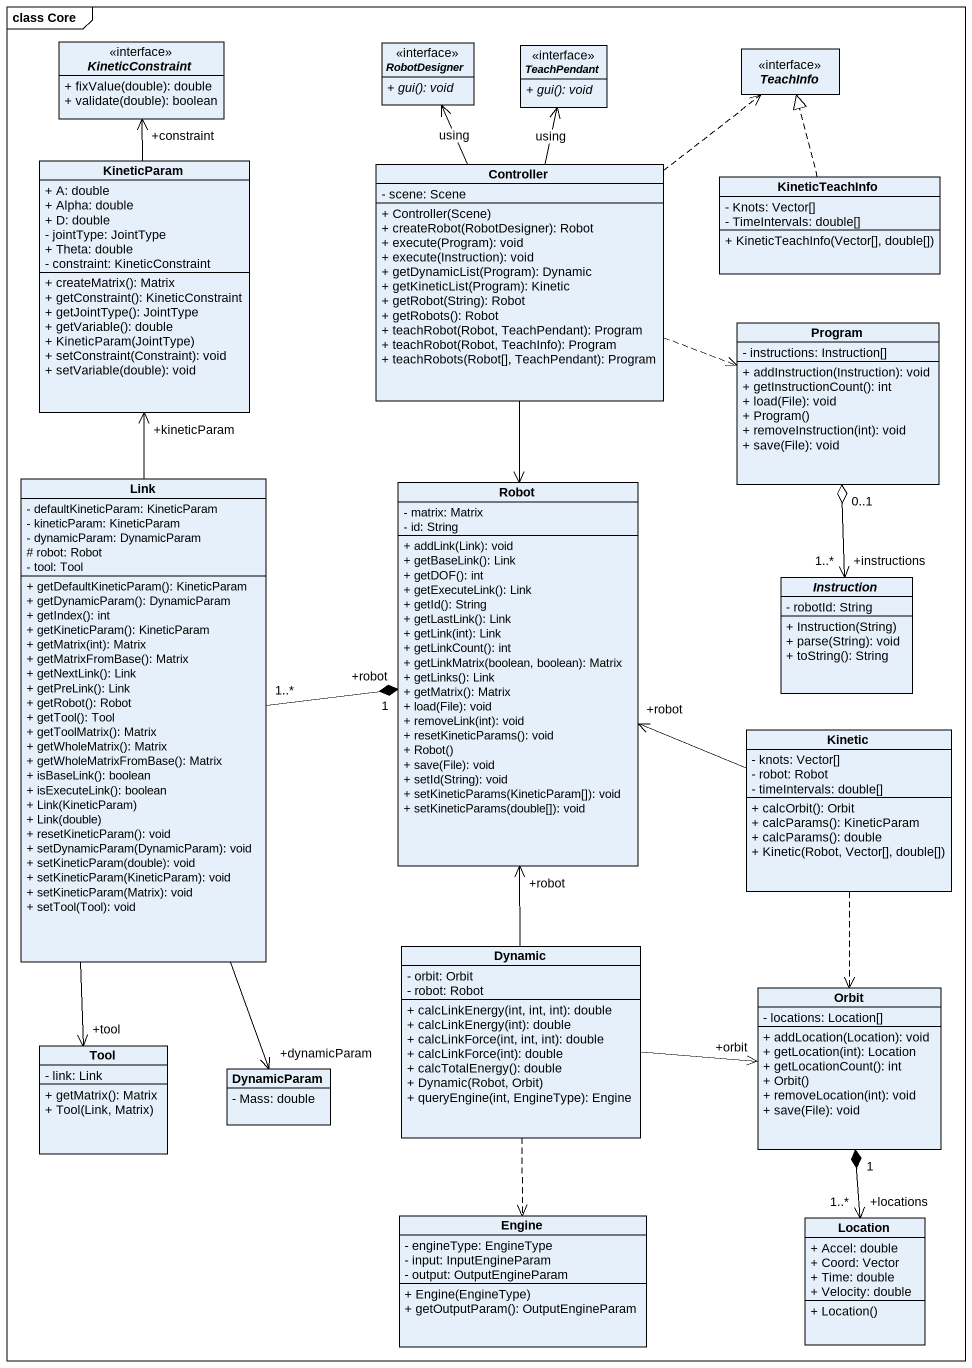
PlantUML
@startuml
mainframe class Core
hide circle
hide empty members
skinparam classAttributeIconSize 0
interface KineticConstraint <<interface>> {
  + fixValue(double): double
  + validate(double): boolean
}
interface RobotDesigner <<interface>> {
  {abstract} + gui(): void
}
interface TeachPendant <<interface>> {
  {abstract} + gui(): void
}
interface TeachInfo <<interface>>
class KineticParam {
  + A: double
  + Alpha: double
  + D: double
  - jointType: JointType
  + Theta: double
  - constraint: KineticConstraint
  + createMatrix(): Matrix
  + getConstraint(): KineticConstraint
  + getJointType(): JointType
  + getVariable(): double
  + KineticParam(JointType)
  + setConstraint(Constraint): void
  + setVariable(double): void
}
class Controller {
  - scene: Scene
  + Controller(Scene)
  + createRobot(RobotDesigner): Robot
  + execute(Program): void
  + execute(Instruction): void
  + getDynamicList(Program): Dynamic
  + getKineticList(Program): Kinetic
  + getRobot(String): Robot
  + getRobots(): Robot
  + teachRobot(Robot, TeachPendant): Program
  + teachRobot(Robot, TeachInfo): Program
  + teachRobots(Robot[], TeachPendant): Program
}
class KineticTeachInfo {
  - Knots: Vector[]
  - TimeIntervals: double[]
  + KineticTeachInfo(Vector[], double[])
}
class Program {
  - instructions: Instruction[]
  + addInstruction(Instruction): void
  + getInstructionCount(): int
  + load(File): void
  + Program()
  + removeInstruction(int): void
  + save(File): void
}
class Link {
  - defaultKineticParam: KineticParam
  - kineticParam: KineticParam
  - dynamicParam: DynamicParam
  # robot: Robot
  - tool: Tool
  + getDefaultKineticParam(): KineticParam
  + getDynamicParam(): DynamicParam
  + getIndex(): int
  + getKineticParam(): KineticParam
  + getMatrix(int): Matrix
  + getMatrixFromBase(): Matrix
  + getNextLink(): Link
  + getPreLink(): Link
  + getRobot(): Robot
  + getTool(): Tool
  + getToolMatrix(): Matrix
  + getWholeMatrix(): Matrix
  + getWholeMatrixFromBase(): Matrix
  + isBaseLink(): boolean
  + isExecuteLink(): boolean
  + Link(KineticParam)
  + Link(double)
  + resetKineticParam(): void
  + setDynamicParam(DynamicParam): void
  + setKineticParam(double): void
  + setKineticParam(KineticParam): void
  + setKineticParam(Matrix): void
  + setTool(Tool): void
}
class Robot {
  - matrix: Matrix
  - id: String
  + addLink(Link): void
  + getBaseLink(): Link
  + getDOF(): int
  + getExecuteLink(): Link
  + getId(): String
  + getLastLink(): Link
  + getLink(int): Link
  + getLinkCount(): int
  + getLinkMatrix(boolean, boolean): Matrix
  + getLinks(): Link
  + getMatrix(): Matrix
  + load(File): void
  + removeLink(int): void
  + resetKineticParams(): void
  + Robot()
  + save(File): void
  + setId(String): void
  + setKineticParams(KineticParam[]): void
  + setKineticParams(double[]): void
}
abstract class Instruction {
  - robotId: String
  + Instruction(String)
  + parse(String): void
  + toString(): String
}
class Kinetic {
  - knots: Vector[]
  - robot: Robot
  - timeIntervals: double[]
  + calcOrbit(): Orbit
  + calcParams(): KineticParam
  + calcParams(): double
  + Kinetic(Robot, Vector[], double[])
}
class Dynamic {
  - orbit: Orbit
  - robot: Robot
  + calcLinkEnergy(int, int, int): double
  + calcLinkEnergy(int): double
  + calcLinkForce(int, int, int): double
  + calcLinkForce(int): double
  + calcTotalEnergy(): double
  + Dynamic(Robot, Orbit)
  + queryEngine(int, EngineType): Engine
}
class Orbit {
  - locations: Location[]
  + addLocation(Location): void
  + getLocation(int): Location
  + getLocationCount(): int
  + Orbit()
  + removeLocation(int): void
  + save(File): void
}
class Tool {
  - link: Link
  + getMatrix(): Matrix
  + Tool(Link, Matrix)
}
class DynamicParam {
  - Mass: double
}
class Engine {
  - engineType: EngineType
  - input: InputEngineParam
  - output: OutputEngineParam
  + Engine(EngineType)
  + getOutputParam(): OutputEngineParam
}
class Location {
  + Accel: double
  + Coord: Vector
  + Time: double
  + Velocity: double
  + Location()
}
KineticParam -up-> "+constraint" KineticConstraint
Controller -up-> RobotDesigner : using
Controller -up-> TeachPendant : using
Controller .up.> TeachInfo
Controller .right.> Program
Controller --> Robot
KineticTeachInfo .up.|> TeachInfo
Link -up-> "+kineticParam" KineticParam
Link "1..*" -right-* "+robot\n1" Robot
Link --> "+tool" Tool
Link --> "+dynamicParam" DynamicParam
Instruction "+instructions\n1..*" <-up-o "0..1" Program
Kinetic -left-> "+robot" Robot
Kinetic ..> Orbit
Dynamic -up-> "+robot" Robot
Dynamic -right-> "+orbit" Orbit
Dynamic ..> Engine
Location "+locations\n1..*" <-up-* "1" Orbit
@enduml
